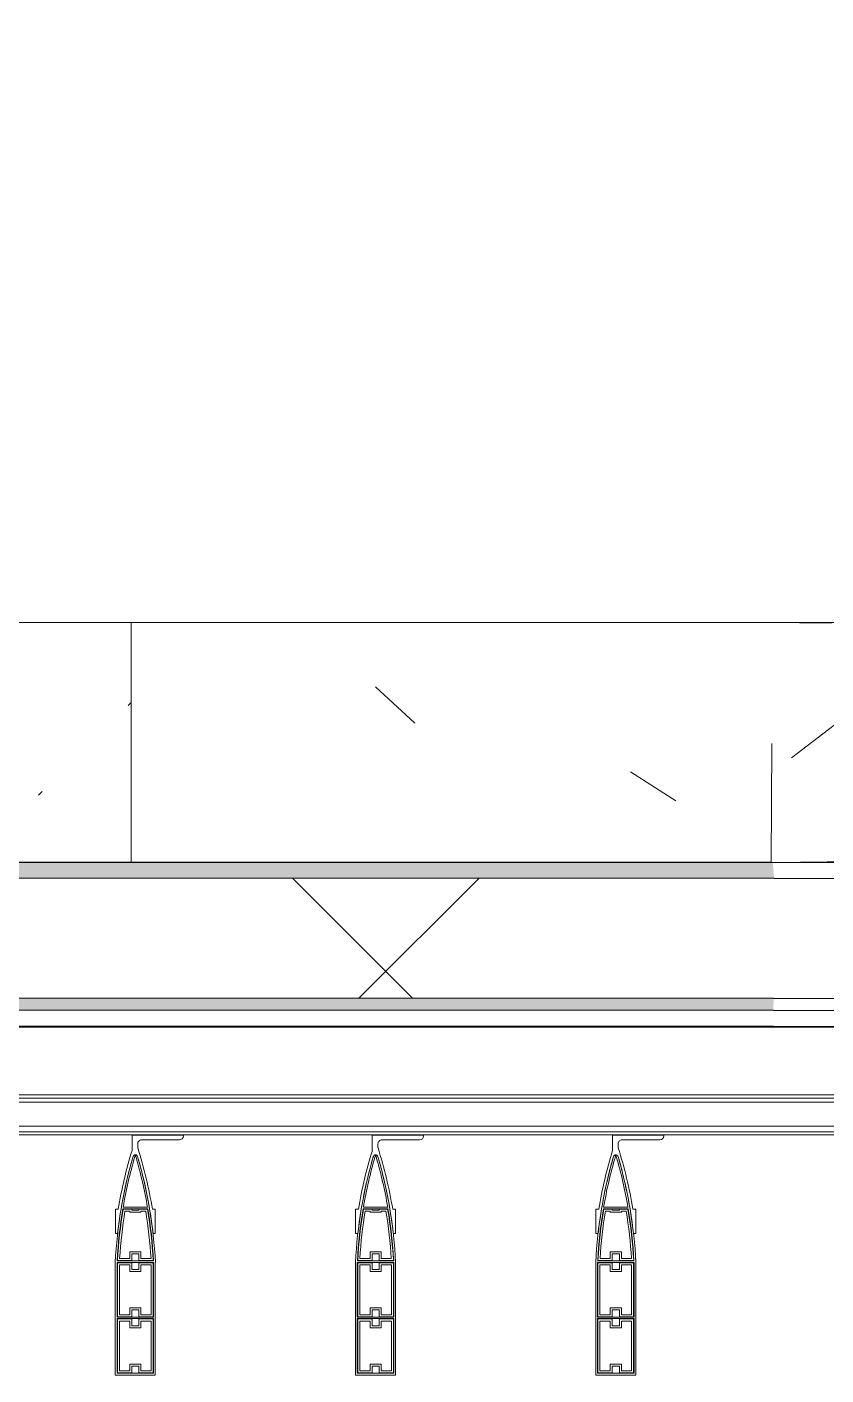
# Model space of a CAD drawing. Header units: millimetres. Extents: x 48966 to 155647, y -43515 to 26217.
# Drawn here: x 123296 to 124294, y -32323 to -30639 of the extents above; entities that cross this region are included whole.
import ezdxf

# ---------------------------------------------------------------- set-up
doc = ezdxf.new("R2010")
doc.units = ezdxf.units.MM
doc.linetypes.add('Осевые', pattern=[6350, 1270, -952.5, 3175, -952.5])
for name, color, linetype, lineweight in [('Обобщенные модели', 7, 'Continuous', 9), ('Обобщенные модели-1', 7, 'Continuous', 18), ('Общие ребра', 7, 'Continuous', 9), ('Оси-2', 7, 'Осевые', 9), ('Перекрытия', 7, 'Continuous', 9), ('Стены', 7, 'Continuous', 9), ('Стены-1', 7, 'Continuous', 18), ('Штриховка разреза-1', 7, 'Continuous', 9)]:
    doc.layers.add(name, color=color, linetype=linetype, lineweight=lineweight)
pattern_1 = [(0, (0, 0), (812.8, 203.2), [67.056, -542.544, 67.056, -542.544, -3251.2]), (0, (0, 0), (812.8, 203.2), [-1219.2, 67.056, -1152.144, 67.056, -542.544, -1422.4]), (0, (0, 0), (812.8, 203.2), [-3048, 67.056, -339.344, 67.056, -948.944]), (120, (304.8, 101.6), (-582.37636, 602.30545), [67.056, -542.544, 67.056, -542.544, -3251.2]), (120, (304.8, 101.6), (-582.37636, 602.30545), [-1219.2, 67.056, -1152.144, 67.056, -542.544, -1422.4]), (120, (304.8, 101.6), (-582.37636, 602.30545), [-3048, 67.056, -339.344, 67.056, -948.944]), (240, (406.4, 508), (-230.42364, -805.50545), [67.056, -542.544, 67.056, -542.544, -3251.2]), (240, (406.4, 508), (-230.42364, -805.50545), [-1219.2, 67.056, -1152.144, 67.056, -542.544, -1422.4]), (240, (406.4, 508), (-230.42364, -805.50545), [-3048, 67.056, -339.344, 67.056, -948.944])]
pattern_2 = [(45, (0, 0), (-707.107, 707.107), []), (135, (0, 0), (-707.107, -707.107), [])]
pattern_3 = [(50, (0, 0), (1457.472, -127.512), [152.4, -1676.4]), (355, (0, 0), (-281.942, 1528.454), [121.92, -1341.12]), (100.451, (121.5, -10.6), (1175.541, 1400.933), [129.52, -1424.721]), (46.184, (0, 406.4), (2168.632, -336.342), [228.6, -2514.6]), (96.636, (180.7, 378.4), (1899.22, 1979.42), [194.28, -2137.08]), (351.184, (0, 406.4), (1899.24, 1979.402), [182.88, -2011.68]), (21, (203.2, 304.8), (1212.915, -818.121), [152.4, -1676.4]), (326, (203.2, 304.8), (494.417, 1473.504), [121.92, -1341.12]), (71.451, (304.3, 236.6), (1707.337, 655.37), [129.52, -1424.721]), (37.5, (0, 0), (24.7094, 676.4402), [67.056, -1257.808, 67.056, -1294.384, -1346.2]), (37.5, (0, 0), (24.7094, 676.4402), [-2686.304, 67.056, -1279.144]), (7.5, (0, 0), (534.5577, 801.4443), [67.056, -709.168, 67.056, -1227.328, -513.08]), (7.5, (0, 0), (534.5577, 801.4443), [-2070.608, 67.056, -446.024]), (327.5, (-453.14, 0), (1084.7275, -45.8312), [67.056, -440.944, 67.056, -1517.904, -2103.12]), (327.5, (-453.14, 0), (1084.7275, -45.8312), [-2092.96, 67.056, -2036.064]), (317.5, (-656.3, 0), (1185.0347, 203.4135), [67.056, -593.344, 67.056, -985.52, -1493.52]), (317.5, (-656.3, 0), (1185.0347, 203.4135), [-1712.976, 67.056, -1426.464])]

# ---------------------------------------------------------------- blocks, each defined once
blk = doc.blocks.new('Обобщенные модели 2 - Обобщенные модели 2-1035725-План 5-го этажа на отм_ _12_600')
at = {"layer": 'Обобщенные модели'}
h = blk.add_hatch(dxfattribs=at)
h.set_pattern_fill('FP_1', color=256, style=0, pattern_type=2)
h.set_pattern_definition([(45, (0, 0), (168.3798, 617.3926), [793.75, -158.75, 6.706, -152.044])])
h.paths.add_polyline_path([(123426.6, -31682.9), (123426.6, -31382.9), (122426.6, -31382.9), (122426.6, -31682.9), (123219.9, -31682.9)], flags=0)
at = {"layer": 'Обобщенные модели-1'}
for p, q in [((123426.6, -31382.9), (122426.6, -31382.9)), ((123426.6, -31682.9), (123426.6, -31382.9)), ((122426.6, -31682.9), (123426.6, -31682.9))]:
    blk.add_line(p, q, dxfattribs=at)
blk = doc.blocks.new('Обвязочная балка 1 - Обвязочная балка 1-1451838-План 5-го этажа на отм_ _12_600')
at = {"layer": 'Обобщенные модели'}
for p, q in [((124281.6, -31982.6), (79137.6, -31982.6)), ((79137.7, -32012.5), (124281.6, -32012.5))]:
    blk.add_line(p, q, dxfattribs=at)
for radius in [5129.1, 5099.2]:
    blk.add_arc((124281.6, -26883.4), radius, 270, 0.0062, dxfattribs=at)
at = {"layer": 'Обобщенные модели-1'}
for p, q in [((124281.6, -31973.4), (79137.6, -31973.4)), ((79137.6, -31977.4), (124281.6, -31977.4)), ((124281.6, -32019.4), (79137.7, -32019.4)), ((79137.7, -32023.4), (124281.6, -32023.4))]:
    blk.add_line(p, q, dxfattribs=at)
for radius in [5140, 5090, 5136, 5094]:
    blk.add_arc((124281.6, -26883.4), radius, 270, 0.0062, dxfattribs=at)
blk = doc.blocks.new('Профиль ламели461 - Профиль ламели-1592209-План 5-го этажа на отм_ _12_600')
at = {"layer": 'Обобщенные модели-1'}
for p, q in [((89806.9, 24507.1), (89806.9, 24366.2)), ((89856.9, 24507.1), (89806.9, 24507.1)), ((89809.1, 24436.5), (89809.1, 24504.9)), ((89809.1, 24504.9), (89854.7, 24504.9)), ((89827.4, 24504.4), (89809.6, 24504.4)), ((89809.6, 24504.4), (89809.6, 24437)), ((89812.1, 24439.5), (89812.1, 24501.9)), ((89812.1, 24501.9), (89824.9, 24501.9)), ((89824.9, 24501.9), (89824.9, 24493.5)), ((89827.4, 24496), (89827.4, 24504.4)), ((89854.2, 24504.4), (89836.3, 24504.4)), ((89836.3, 24504.4), (89836.3, 24496)), ((89838.8, 24493.5), (89838.8, 24501.9)), ((89838.8, 24501.9), (89851.7, 24501.9)), ((89851.7, 24501.9), (89851.7, 24439.5)), ((89854.2, 24437), (89854.2, 24504.4)), ((89854.7, 24504.9), (89854.7, 24436.5)), ((89856.9, 24366.2), (89856.9, 24507.1)), ((89824.9, 24493.5), (89838.8, 24493.5)), ((89836.3, 24496), (89827.4, 24496)), ((89838.8, 24447.9), (89824.9, 24447.9)), ((89824.9, 24447.9), (89824.9, 24439.5)), ((89838.8, 24439.5), (89838.8, 24447.9)), ((89854.7, 24436.5), (89809.1, 24436.5)), ((89809.1, 24434.6), (89854.7, 24434.6)), ((89809.1, 24366.2), (89809.1, 24434.6)), ((89809.6, 24437), (89827.4, 24437)), ((89827.4, 24434.1), (89809.6, 24434.1)), ((89809.6, 24434.1), (89809.6, 24366.7)), ((89824.9, 24439.5), (89812.1, 24439.5)), ((89812.1, 24369.2), (89812.1, 24431.6)), ((89812.1, 24431.6), (89824.9, 24431.6)), ((89824.9, 24431.6), (89824.9, 24423.2)), ((89827.4, 24437), (89827.4, 24445.4)), ((89827.4, 24445.4), (89836.3, 24445.4)), ((89827.4, 24425.7), (89827.4, 24434.1)), ((89836.3, 24445.4), (89836.3, 24437)), ((89836.3, 24437), (89854.2, 24437)), ((89854.2, 24434.1), (89836.3, 24434.1)), ((89836.3, 24434.1), (89836.3, 24425.7)), ((89851.7, 24439.5), (89838.8, 24439.5)), ((89838.8, 24423.2), (89838.8, 24431.6)), ((89838.8, 24431.6), (89851.7, 24431.6)), ((89851.7, 24431.6), (89851.7, 24369.2)), ((89854.2, 24366.7), (89854.2, 24434.1)), ((89854.7, 24434.6), (89854.7, 24366.2)), ((89824.9, 24423.2), (89838.8, 24423.2)), ((89836.3, 24425.7), (89827.4, 24425.7)), ((89854.7, 24366.2), (89809.1, 24366.2)), ((89809.1, 24364.3), (89854.6, 24364.3)), ((89809.6, 24366.7), (89827.4, 24366.7)), ((89827.4, 24363.8), (89809.6, 24363.8)), ((89824.9, 24369.2), (89812.1, 24369.2)), ((89838.8, 24377.6), (89824.9, 24377.6)), ((89824.9, 24377.6), (89824.9, 24369.2)), ((89827.4, 24366.7), (89827.4, 24375.1)), ((89827.4, 24375.1), (89836.3, 24375.1)), ((89827.4, 24355.4), (89827.4, 24363.8)), ((89836.3, 24375.1), (89836.3, 24366.7)), ((89836.3, 24366.7), (89854.2, 24366.7)), ((89854.2, 24363.8), (89836.3, 24363.8)), ((89836.3, 24363.8), (89836.3, 24355.4)), ((89838.8, 24369.2), (89838.8, 24377.6)), ((89851.7, 24369.2), (89838.8, 24369.2)), ((89812.2, 24361.3), (89824.9, 24361.3)), ((89824.9, 24361.3), (89824.9, 24352.9)), ((89824.9, 24352.9), (89838.8, 24352.9)), ((89836.3, 24355.4), (89827.4, 24355.4)), ((89838.8, 24352.9), (89838.8, 24361.3)), ((89838.8, 24361.3), (89851.5, 24361.3)), ((89809.8, 24330.1), (89806.9, 24330.1)), ((89806.9, 24330.1), (89806.9, 24299.7)), ((89856.8, 24330.1), (89853.9, 24330.1)), ((89856.8, 24299.7), (89856.8, 24330.1)), ((89806.9, 24299.7), (89810.5, 24299.7)), ((89847.4, 24299.2), (89816.3, 24299.2)), ((89816.6, 24297.3), (89847.1, 24297.3)), ((89816.8, 24299.7), (89827.4, 24299.7)), ((89824.9, 24302.2), (89818.9, 24302.2)), ((89838.8, 24303.5), (89824.9, 24303.5)), ((89824.9, 24303.5), (89824.9, 24302.2)), ((89827.4, 24299.7), (89827.4, 24301)), ((89827.4, 24301), (89836.3, 24301)), ((89836.3, 24301), (89836.3, 24299.7)), ((89836.3, 24299.7), (89846.9, 24299.7)), ((89838.8, 24302.2), (89838.8, 24303.5)), ((89844.8, 24302.2), (89838.8, 24302.2)), ((89853.2, 24299.7), (89856.8, 24299.7)), ((89823.9, 24213.1), (89776.9, 24213.1)), ((89828.9, 24223), (89828.9, 24218.1)), ((89835.9, 24207.1), (89835.9, 24226.3)), ((89771.9, 24208.1), (89771.9, 24207.1)), ((89771.9, 24207.1), (89835.9, 24207.1))]:
    blk.add_line(p, q, dxfattribs=at)
for centre, radius, start, end in [((90380.6, 24394.6), 574.5, 182.8338, 196.2258), ((90380.7, 24394.3), 572.3, 183.0109, 189.5715), ((90380.4, 24395.9), 571.8, 183.2193, 189.6867), ((89283.1, 24394.6), 574.5, 343.7742, 357.1662), ((89283.3, 24395.9), 571.8, 350.3133, 356.7807), ((89283, 24394.3), 572.3, 350.4285, 356.9891), ((90380.5, 24395.6), 569.3, 183.4571, 189.4457), ((89283.2, 24395.6), 569.3, 350.5543, 356.5429), ((90380.6, 24394.6), 574.5, 186.4465, 196.2576), ((89283.1, 24394.6), 574.5, 343.7424, 353.5535), ((90377.1, 24394.6), 574.5, 189.5084, 197.3712), ((90349, 24386.8), 539.8, 189.5428, 196.4344), ((89314.7, 24386.8), 539.8, 343.5656, 350.4572), ((89286.6, 24394.6), 574.5, 342.9661, 350.4916), ((89831.9, 24235.1), 3, 200, 340), ((89831.9, 24234.5), 2.84, 196.2576, 343.7424), ((89831.9, 24234.2), 0.645, 196.4344, 343.5656), ((89776.9, 24208.1), 5, 90, 180), ((89823.9, 24218.1), 5, 270, 0)]:
    blk.add_arc(centre, radius, start, end, dxfattribs=at)
blk = doc.blocks.new('Профиль ламели462 - Профиль ламели-1592473-План 5-го этажа на отм_ _12_600')
at = {"layer": 'Обобщенные модели-1'}
for p, q in [((89806.9, 24507.1), (89806.9, 24366.2)), ((89856.9, 24507.1), (89806.9, 24507.1)), ((89809.1, 24436.5), (89809.1, 24504.9)), ((89809.1, 24504.9), (89854.7, 24504.9)), ((89827.4, 24504.4), (89809.6, 24504.4)), ((89809.6, 24504.4), (89809.6, 24437)), ((89812.1, 24439.5), (89812.1, 24501.9)), ((89812.1, 24501.9), (89824.9, 24501.9)), ((89824.9, 24501.9), (89824.9, 24493.5)), ((89827.4, 24496), (89827.4, 24504.4)), ((89854.2, 24504.4), (89836.3, 24504.4)), ((89836.3, 24504.4), (89836.3, 24496)), ((89838.8, 24493.5), (89838.8, 24501.9)), ((89838.8, 24501.9), (89851.7, 24501.9)), ((89851.7, 24501.9), (89851.7, 24439.5)), ((89854.2, 24437), (89854.2, 24504.4)), ((89854.7, 24504.9), (89854.7, 24436.5)), ((89856.9, 24366.2), (89856.9, 24507.1)), ((89824.9, 24493.5), (89838.8, 24493.5)), ((89836.3, 24496), (89827.4, 24496)), ((89838.8, 24447.9), (89824.9, 24447.9)), ((89824.9, 24447.9), (89824.9, 24439.5)), ((89838.8, 24439.5), (89838.8, 24447.9)), ((89854.7, 24436.5), (89809.1, 24436.5)), ((89809.1, 24434.6), (89854.7, 24434.6)), ((89809.1, 24366.2), (89809.1, 24434.6)), ((89809.6, 24437), (89827.4, 24437)), ((89827.4, 24434.1), (89809.6, 24434.1)), ((89809.6, 24434.1), (89809.6, 24366.7)), ((89824.9, 24439.5), (89812.1, 24439.5)), ((89812.1, 24369.2), (89812.1, 24431.6)), ((89812.1, 24431.6), (89824.9, 24431.6)), ((89824.9, 24431.6), (89824.9, 24423.2)), ((89827.4, 24437), (89827.4, 24445.4)), ((89827.4, 24445.4), (89836.3, 24445.4)), ((89827.4, 24425.7), (89827.4, 24434.1)), ((89836.3, 24445.4), (89836.3, 24437)), ((89836.3, 24437), (89854.2, 24437)), ((89854.2, 24434.1), (89836.3, 24434.1)), ((89836.3, 24434.1), (89836.3, 24425.7)), ((89851.7, 24439.5), (89838.8, 24439.5)), ((89838.8, 24423.2), (89838.8, 24431.6)), ((89838.8, 24431.6), (89851.7, 24431.6)), ((89851.7, 24431.6), (89851.7, 24369.2)), ((89854.2, 24366.7), (89854.2, 24434.1)), ((89854.7, 24434.6), (89854.7, 24366.2)), ((89824.9, 24423.2), (89838.8, 24423.2)), ((89836.3, 24425.7), (89827.4, 24425.7)), ((89854.7, 24366.2), (89809.1, 24366.2)), ((89809.1, 24364.3), (89854.6, 24364.3)), ((89809.6, 24366.7), (89827.4, 24366.7)), ((89827.4, 24363.8), (89809.6, 24363.8)), ((89824.9, 24369.2), (89812.1, 24369.2)), ((89838.8, 24377.6), (89824.9, 24377.6)), ((89824.9, 24377.6), (89824.9, 24369.2)), ((89827.4, 24366.7), (89827.4, 24375.1)), ((89827.4, 24375.1), (89836.3, 24375.1)), ((89827.4, 24355.4), (89827.4, 24363.8)), ((89836.3, 24375.1), (89836.3, 24366.7)), ((89836.3, 24366.7), (89854.2, 24366.7)), ((89854.2, 24363.8), (89836.3, 24363.8)), ((89836.3, 24363.8), (89836.3, 24355.4)), ((89838.8, 24369.2), (89838.8, 24377.6)), ((89851.7, 24369.2), (89838.8, 24369.2)), ((89812.2, 24361.3), (89824.9, 24361.3)), ((89824.9, 24361.3), (89824.9, 24352.9)), ((89824.9, 24352.9), (89838.8, 24352.9)), ((89836.3, 24355.4), (89827.4, 24355.4)), ((89838.8, 24352.9), (89838.8, 24361.3)), ((89838.8, 24361.3), (89851.5, 24361.3)), ((89809.8, 24330.1), (89806.9, 24330.1)), ((89806.9, 24330.1), (89806.9, 24299.7)), ((89856.8, 24330.1), (89853.9, 24330.1)), ((89856.8, 24299.7), (89856.8, 24330.1)), ((89806.9, 24299.7), (89810.5, 24299.7)), ((89847.4, 24299.2), (89816.3, 24299.2)), ((89816.6, 24297.3), (89847.1, 24297.3)), ((89816.8, 24299.7), (89827.4, 24299.7)), ((89824.9, 24302.2), (89818.9, 24302.2)), ((89838.8, 24303.5), (89824.9, 24303.5)), ((89824.9, 24303.5), (89824.9, 24302.2)), ((89827.4, 24299.7), (89827.4, 24301)), ((89827.4, 24301), (89836.3, 24301)), ((89836.3, 24301), (89836.3, 24299.7)), ((89836.3, 24299.7), (89846.9, 24299.7)), ((89838.8, 24302.2), (89838.8, 24303.5)), ((89844.8, 24302.2), (89838.8, 24302.2)), ((89853.2, 24299.7), (89856.8, 24299.7)), ((89823.9, 24213.1), (89776.9, 24213.1)), ((89828.9, 24223), (89828.9, 24218.1)), ((89835.9, 24207.1), (89835.9, 24226.3)), ((89771.9, 24208.1), (89771.9, 24207.1)), ((89771.9, 24207.1), (89835.9, 24207.1))]:
    blk.add_line(p, q, dxfattribs=at)
for centre, radius, start, end in [((90380.6, 24394.6), 574.5, 182.8338, 196.2258), ((90380.7, 24394.3), 572.3, 183.0109, 189.5715), ((90380.4, 24395.9), 571.8, 183.2193, 189.6867), ((89283.1, 24394.6), 574.5, 343.7742, 357.1662), ((89283.3, 24395.9), 571.8, 350.3133, 356.7807), ((89283, 24394.3), 572.3, 350.4285, 356.9891), ((90380.5, 24395.6), 569.3, 183.4571, 189.4457), ((89283.2, 24395.6), 569.3, 350.5543, 356.5429), ((90380.6, 24394.6), 574.5, 186.4465, 196.2576), ((89283.1, 24394.6), 574.5, 343.7424, 353.5535), ((90377.1, 24394.6), 574.5, 189.5084, 197.3712), ((90349, 24386.8), 539.8, 189.5428, 196.4344), ((89314.7, 24386.8), 539.8, 343.5656, 350.4572), ((89286.6, 24394.6), 574.5, 342.9661, 350.4916), ((89831.9, 24235.1), 3, 200, 340), ((89831.9, 24234.5), 2.84, 196.2576, 343.7424), ((89831.9, 24234.2), 0.645, 196.4344, 343.5656), ((89776.9, 24208.1), 5, 90, 180), ((89823.9, 24218.1), 5, 270, 0)]:
    blk.add_arc(centre, radius, start, end, dxfattribs=at)
blk = doc.blocks.new('Профиль ламели463 - Профиль ламели-1592737-План 5-го этажа на отм_ _12_600')
at = {"layer": 'Обобщенные модели-1'}
for p, q in [((89806.9, 24507.1), (89806.9, 24366.2)), ((89856.9, 24507.1), (89806.9, 24507.1)), ((89809.1, 24436.5), (89809.1, 24504.9)), ((89809.1, 24504.9), (89854.7, 24504.9)), ((89827.4, 24504.4), (89809.6, 24504.4)), ((89809.6, 24504.4), (89809.6, 24437)), ((89812.1, 24439.5), (89812.1, 24501.9)), ((89812.1, 24501.9), (89824.9, 24501.9)), ((89824.9, 24501.9), (89824.9, 24493.5)), ((89827.4, 24496), (89827.4, 24504.4)), ((89854.2, 24504.4), (89836.3, 24504.4)), ((89836.3, 24504.4), (89836.3, 24496)), ((89838.8, 24493.5), (89838.8, 24501.9)), ((89838.8, 24501.9), (89851.7, 24501.9)), ((89851.7, 24501.9), (89851.7, 24439.5)), ((89854.2, 24437), (89854.2, 24504.4)), ((89854.7, 24504.9), (89854.7, 24436.5)), ((89856.9, 24366.2), (89856.9, 24507.1)), ((89824.9, 24493.5), (89838.8, 24493.5)), ((89836.3, 24496), (89827.4, 24496)), ((89838.8, 24447.9), (89824.9, 24447.9)), ((89824.9, 24447.9), (89824.9, 24439.5)), ((89838.8, 24439.5), (89838.8, 24447.9)), ((89854.7, 24436.5), (89809.1, 24436.5)), ((89809.1, 24434.6), (89854.7, 24434.6)), ((89809.1, 24366.2), (89809.1, 24434.6)), ((89809.6, 24437), (89827.4, 24437)), ((89827.4, 24434.1), (89809.6, 24434.1)), ((89809.6, 24434.1), (89809.6, 24366.7)), ((89824.9, 24439.5), (89812.1, 24439.5)), ((89812.1, 24369.2), (89812.1, 24431.6)), ((89812.1, 24431.6), (89824.9, 24431.6)), ((89824.9, 24431.6), (89824.9, 24423.2)), ((89827.4, 24437), (89827.4, 24445.4)), ((89827.4, 24445.4), (89836.3, 24445.4)), ((89827.4, 24425.7), (89827.4, 24434.1)), ((89836.3, 24445.4), (89836.3, 24437)), ((89836.3, 24437), (89854.2, 24437)), ((89854.2, 24434.1), (89836.3, 24434.1)), ((89836.3, 24434.1), (89836.3, 24425.7)), ((89851.7, 24439.5), (89838.8, 24439.5)), ((89838.8, 24423.2), (89838.8, 24431.6)), ((89838.8, 24431.6), (89851.7, 24431.6)), ((89851.7, 24431.6), (89851.7, 24369.2)), ((89854.2, 24366.7), (89854.2, 24434.1)), ((89854.7, 24434.6), (89854.7, 24366.2)), ((89824.9, 24423.2), (89838.8, 24423.2)), ((89836.3, 24425.7), (89827.4, 24425.7)), ((89854.7, 24366.2), (89809.1, 24366.2)), ((89809.1, 24364.3), (89854.6, 24364.3)), ((89809.6, 24366.7), (89827.4, 24366.7)), ((89827.4, 24363.8), (89809.6, 24363.8)), ((89824.9, 24369.2), (89812.1, 24369.2)), ((89838.8, 24377.6), (89824.9, 24377.6)), ((89824.9, 24377.6), (89824.9, 24369.2)), ((89827.4, 24366.7), (89827.4, 24375.1)), ((89827.4, 24375.1), (89836.3, 24375.1)), ((89827.4, 24355.4), (89827.4, 24363.8)), ((89836.3, 24375.1), (89836.3, 24366.7)), ((89836.3, 24366.7), (89854.2, 24366.7)), ((89854.2, 24363.8), (89836.3, 24363.8)), ((89836.3, 24363.8), (89836.3, 24355.4)), ((89838.8, 24369.2), (89838.8, 24377.6)), ((89851.7, 24369.2), (89838.8, 24369.2)), ((89812.2, 24361.3), (89824.9, 24361.3)), ((89824.9, 24361.3), (89824.9, 24352.9)), ((89824.9, 24352.9), (89838.8, 24352.9)), ((89836.3, 24355.4), (89827.4, 24355.4)), ((89838.8, 24352.9), (89838.8, 24361.3)), ((89838.8, 24361.3), (89851.5, 24361.3)), ((89809.8, 24330.1), (89806.9, 24330.1)), ((89806.9, 24330.1), (89806.9, 24299.7)), ((89856.8, 24330.1), (89853.9, 24330.1)), ((89856.8, 24299.7), (89856.8, 24330.1)), ((89806.9, 24299.7), (89810.5, 24299.7)), ((89847.4, 24299.2), (89816.3, 24299.2)), ((89816.6, 24297.3), (89847.1, 24297.3)), ((89816.8, 24299.7), (89827.4, 24299.7)), ((89824.9, 24302.2), (89818.9, 24302.2)), ((89838.8, 24303.5), (89824.9, 24303.5)), ((89824.9, 24303.5), (89824.9, 24302.2)), ((89827.4, 24299.7), (89827.4, 24301)), ((89827.4, 24301), (89836.3, 24301)), ((89836.3, 24301), (89836.3, 24299.7)), ((89836.3, 24299.7), (89846.9, 24299.7)), ((89838.8, 24302.2), (89838.8, 24303.5)), ((89844.8, 24302.2), (89838.8, 24302.2)), ((89853.2, 24299.7), (89856.8, 24299.7)), ((89823.9, 24213.1), (89776.9, 24213.1)), ((89828.9, 24223), (89828.9, 24218.1)), ((89835.9, 24207.1), (89835.9, 24226.3)), ((89771.9, 24208.1), (89771.9, 24207.1)), ((89771.9, 24207.1), (89835.9, 24207.1))]:
    blk.add_line(p, q, dxfattribs=at)
for centre, radius, start, end in [((90380.6, 24394.6), 574.5, 182.8338, 196.2258), ((90380.7, 24394.3), 572.3, 183.0109, 189.5715), ((90380.4, 24395.9), 571.8, 183.2193, 189.6867), ((89283.1, 24394.6), 574.5, 343.7742, 357.1662), ((89283.3, 24395.9), 571.8, 350.3133, 356.7807), ((89283, 24394.3), 572.3, 350.4285, 356.9891), ((90380.5, 24395.6), 569.3, 183.4571, 189.4457), ((89283.2, 24395.6), 569.3, 350.5543, 356.5429), ((90380.6, 24394.6), 574.5, 186.4465, 196.2576), ((89283.1, 24394.6), 574.5, 343.7424, 353.5535), ((90377.1, 24394.6), 574.5, 189.5084, 197.3712), ((90349, 24386.8), 539.8, 189.5428, 196.4344), ((89314.7, 24386.8), 539.8, 343.5656, 350.4572), ((89286.6, 24394.6), 574.5, 342.9661, 350.4916), ((89831.9, 24235.1), 3, 200, 340), ((89831.9, 24234.5), 2.84, 196.2576, 343.7424), ((89831.9, 24234.2), 0.645, 196.4344, 343.5656), ((89776.9, 24208.1), 5, 90, 180), ((89823.9, 24218.1), 5, 270, 0)]:
    blk.add_arc(centre, radius, start, end, dxfattribs=at)

msp = doc.modelspace()

# ---------------------------------------------------------------- hatches: boundary and pattern name
at = {"layer": 'Штриховка разреза-1'}
h = msp.add_hatch(dxfattribs=at)
h.set_pattern_fill('FP_7', color=256, style=0, pattern_type=2)
h.set_pattern_definition(pattern_3)
h.paths.add_polyline_path([(124229.5, -31682.9), (124469.3, -31679.3), (124691.4, -31665.7), (124921.2, -31640.4), (125149.5, -31604), (125375.8, -31556.8), (125599.5, -31498.7), (125820.2, -31429.8), (126037.3, -31350.5), (126256.8, -31257.7), (126458.9, -31160.9), (126662.3, -31051.1), (126860.2, -30931.6), (127052.2, -30802.8), (127237.7, -30664.8), (127023, -30451.6), (126843.2, -30582.8), (126657.1, -30705), (126465.2, -30817.8), (126267.9, -30921), (126065.8, -31014.3), (125859.3, -31097.5), (125649, -31170.3), (125435.3, -31232.7), (125218.8, -31284.5), (125000, -31325.4), (124779.4, -31355.5), (124557.7, -31374.7), (124281.3, -31383.2), (124227.5, -31382.9), (124227.6, -31682.9)], flags=0)
h.paths.add_polyline_path([(128083.3, -29813.4), (128226.4, -29617), (128338.4, -29448.6), (128453, -29257.7), (128558.6, -29061.7), (128274, -28959.2), (128182.9, -29125.7), (128084.9, -29288.2), (127980, -29446.5), (127868.7, -29600.2)], flags=0)
h.paths.add_polyline_path([(128965.4, -27932.8), (129010.6, -27702.8), (129039.7, -27516.1), (129063, -27305.7), (129077, -27094.5), (129081.6, -26882.9), (128781.6, -26882.9), (128775.3, -27121.4), (128756.3, -27359.2), (128724.8, -27595.7), (128680.8, -27830.2)], flags=0)
h = msp.add_hatch(dxfattribs=at)
h.set_pattern_fill('FP_8', color=256, style=0, pattern_type=2)
h.set_pattern_definition(pattern_1)
h.paths.add_polyline_path([(124228.5, -31867.6), (124470.2, -31864.4), (124711.4, -31849.4), (124951.6, -31822.7), (125190.3, -31784.4), (125426.8, -31734.6), (125660.6, -31673.4), (125926.9, -31587.7), (126135.2, -31510), (126340.5, -31422.8), (126558.1, -31317.7), (126770.4, -31202.1), (126976.9, -31076.4), (127177, -30940.8), (127370.3, -30795.7), (127359.5, -30785), (127166.9, -30929.6), (126967.4, -31064.6), (126761.7, -31189.8), (126550.1, -31304.9), (126333.2, -31409.7), (126111.5, -31503.8), (125885.5, -31587), (125655.7, -31659.2), (125422.7, -31720.1), (125187, -31769.7), (124949.2, -31807.9), (124677.5, -31836.4), (124469.3, -31849.4), (124228.6, -31852.6)], flags=0)
h.paths.add_polyline_path([(128215.8, -29944.2), (128360.3, -29748.8), (128495.2, -29546.6), (128634, -29311.9), (128734.5, -29123.7), (128720.3, -29118.6), (128599.3, -29343.5), (128482.5, -29538.6), (128348.6, -29739.5), (128205.1, -29933.6)], flags=0)
h.paths.add_polyline_path([(129141, -27994.7), (129186.1, -27775), (129221.2, -27553.6), (129246.4, -27330.8), (129261.5, -27107.1), (129266.5, -26882.9), (129251.5, -26882.9), (129243.2, -27155.9), (129231.5, -27328.7), (129206.5, -27550.5), (129171.6, -27770.9), (129126.8, -27989.6)], flags=0)
h = msp.add_hatch(dxfattribs=at)
h.set_pattern_fill('FP_9', color=256, style=0, pattern_type=2)
h.set_pattern_definition(pattern_2)
h.paths.add_polyline_path([(124228.6, -31852.6), (124469.4, -31849.4), (124709.8, -31834.4), (124969.5, -31804.6), (125187, -31769.7), (125422.7, -31720.1), (125655.7, -31659.2), (125926.9, -31571.7), (126135.2, -31493.7), (126333.2, -31409.7), (126551.6, -31304.1), (126761.7, -31189.8), (126968.1, -31064.2), (127166.9, -30929.6), (127359.5, -30785), (127252.3, -30678.6), (127065.9, -30817.3), (126873.1, -30946.9), (126674.3, -31067.1), (126469.8, -31177.5), (126260.4, -31278), (126046.3, -31368.2), (125828.1, -31448.1), (125606.3, -31517.3), (125381.4, -31575.8), (125154, -31623.3), (124885.8, -31664.1), (124693.6, -31685.3), (124461.7, -31699.6), (124229.4, -31702.6), (124228.8, -31804.6)], flags=0)
h.paths.add_polyline_path([(128205.1, -29933.6), (128348.6, -29739.5), (128482.5, -29538.6), (128606.5, -29331.5), (128720.3, -29118.6), (128578.1, -29067.4), (128471.5, -29265.5), (128355.7, -29458.5), (128217.5, -29664.3), (128097.9, -29827.1), (128193.8, -29922.3)], flags=0)
h.paths.add_polyline_path([(129126.8, -27989.6), (129171.6, -27770.9), (129206.5, -27550.5), (129231.5, -27328.7), (129246.5, -27106), (129251.5, -26882.9), (129101.5, -26882.9), (129096.8, -27095.6), (129082.8, -27308), (129059.3, -27519.5), (129026.6, -27729.8), (128984.6, -27938.4), (129092.6, -27977.3)], flags=0)
h = msp.add_hatch(dxfattribs=at)
h.set_pattern_fill('FP_8', color=256, style=0, pattern_type=2)
h.set_pattern_definition(pattern_1)
h.paths.add_polyline_path([(124229.4, -31702.6), (124469.3, -31699.1), (124693.6, -31685.3), (124924.5, -31659.8), (125154, -31623.3), (125381.4, -31575.8), (125606.3, -31517.3), (125828.1, -31448.1), (126046.3, -31368.2), (126302.6, -31257.7), (126469.8, -31177.5), (126674.3, -31067.1), (126873.1, -30946.9), (127065.9, -30817.3), (127252.3, -30678.6), (127238, -30664.3), (127052.5, -30802.3), (126860.5, -30931.2), (126662.6, -31050.7), (126459.1, -31160.5), (126250.6, -31260.4), (126037.6, -31350.2), (125820.4, -31429.6), (125599.7, -31498.4), (125375.9, -31556.5), (125149.6, -31603.8), (124885.8, -31644), (124691.4, -31665.4), (124460.7, -31679.6), (124229.5, -31682.9)], flags=0)
h.paths.add_polyline_path([(128097.9, -29827.1), (128250.2, -29617), (128355.7, -29458.5), (128471.5, -29265.5), (128578.1, -29067.4), (128559.1, -29060.6), (128453.4, -29256.7), (128338.8, -29447.8), (128215.4, -29633.3), (128083.6, -29812.9)], flags=0)
h.paths.add_polyline_path([(128984.6, -27938.4), (129030.8, -27702.8), (129059.3, -27519.5), (129082.8, -27308), (129096.8, -27095.6), (129101.5, -26882.9), (129081.5, -26882.9), (129076.9, -27094.2), (129062.9, -27305.2), (129039.7, -27515.4), (129007.2, -27724.3), (128965.6, -27931.5)], flags=0)
h = msp.add_hatch(dxfattribs=at)
h.set_pattern_fill('FP_7', color=256, style=0, pattern_type=2)
h.set_pattern_definition(pattern_3)
h.paths.add_polyline_path([(124225.7, -31682.9), (124227.5, -31382.9), (123426.6, -31382.9), (123426.6, -31682.9), (124052.8, -31682.9)], flags=0)
h = msp.add_hatch(dxfattribs=at)
h.set_pattern_fill('FP_8', color=256, style=0, pattern_type=2)
h.set_pattern_definition(pattern_1)
h.paths.add_polyline_path([(121631.6, -31702.6), (124229.4, -31702.6), (124227.6, -31682.9), (124052.8, -31682.6), (121631.6, -31682.6)], flags=0)
h.paths.add_polyline_path([(116140, -31702.6), (120431.6, -31702.6), (120431.6, -31682.6), (114431.6, -31682.6), (114431.6, -31702.6), (115723.5, -31702.6)], flags=0)
h.paths.add_polyline_path([(111975.3, -31702.6), (112031.6, -31702.6), (112031.6, -31682.6), (109631.6, -31682.6), (109631.6, -31702.6), (111558.9, -31702.6)], flags=0)
h.paths.add_polyline_path([(106977.8, -31702.6), (108431.6, -31702.6), (108431.6, -31682.6), (102431.6, -31682.6), (102431.6, -31702.6), (106561.3, -31702.6)], flags=0)
h.paths.add_polyline_path([(101147.2, -31702.6), (101231.6, -31702.6), (101231.6, -31682.6), (100031.6, -31682.6), (100031.6, -31702.6), (100730.8, -31702.6)], flags=0)
h.paths.add_polyline_path([(98648.5, -31702.6), (98831.6, -31702.6), (98831.6, -31682.6), (97631.6, -31682.6), (97631.6, -31702.6), (98232, -31702.6)], flags=0)
h.paths.add_polyline_path([(94900.3, -31702.6), (95231.6, -31702.6), (95231.6, -31682.6), (94031.6, -31682.6), (94031.6, -31702.6), (94483.8, -31702.6)], flags=0)
h.paths.add_polyline_path([(91985, -31702.6), (92831.6, -31702.6), (92831.6, -31682.6), (90431.6, -31682.6), (90431.6, -31702.6), (91568.5, -31702.6)], flags=0)
h.paths.add_polyline_path([(89231.6, -31702.6), (89231.6, -31682.6), (88031.6, -31682.6), (88031.6, -31702.6), (89069.7, -31702.6)], flags=0)
h.paths.add_polyline_path([(86154.5, -31702.6), (86831.6, -31702.6), (86831.6, -31682.6), (84431.6, -31682.6), (84431.6, -31702.6), (85738, -31702.6)], flags=0)
h.paths.add_polyline_path([(81989.8, -31702.6), (82031.6, -31702.6), (82031.6, -31682.6), (79631.6, -31682.6), (79631.6, -31702.6), (81573.4, -31702.6)], flags=0)
h = msp.add_hatch(dxfattribs=at)
h.set_pattern_fill('FP_9', color=256, style=0, pattern_type=2)
h.set_pattern_definition(pattern_2)
h.paths.add_polyline_path([(121631.6, -31852.6), (124228.6, -31852.6), (124229.4, -31702.6), (121631.6, -31702.6), (121631.6, -31817.6)], flags=0)
h.paths.add_polyline_path([(116140, -31852.6), (120431.6, -31852.6), (120431.6, -31702.6), (114431.6, -31702.6), (114431.6, -31852.6), (115723.5, -31852.6)], flags=0)
h.paths.add_polyline_path([(111142.4, -31852.6), (112031.6, -31852.6), (112031.6, -31702.6), (109631.6, -31702.6), (109631.6, -31852.6), (110725.9, -31852.6)], flags=0)
h.paths.add_polyline_path([(108227.2, -31852.6), (108431.6, -31852.6), (108431.6, -31702.6), (102431.6, -31702.6), (102431.6, -31852.6), (107810.7, -31852.6)], flags=0)
h.paths.add_polyline_path([(101231.6, -31852.6), (101231.6, -31702.6), (100031.6, -31702.6), (100031.6, -31852.6), (101147.2, -31852.6)], flags=0)
h.paths.add_polyline_path([(98648.5, -31852.6), (98831.6, -31852.6), (98831.6, -31702.6), (97631.6, -31702.6), (97631.6, -31852.6), (98232, -31852.6)], flags=0)
h.paths.add_polyline_path([(95231.6, -31852.6), (95231.6, -31702.6), (94031.6, -31702.6), (94031.6, -31852.6), (94900.3, -31852.6)], flags=0)
h.paths.add_polyline_path([(92831.6, -31852.6), (92831.6, -31702.6), (90431.6, -31702.6), (90431.6, -31852.6), (92817.9, -31852.6)], flags=0)
h.paths.add_polyline_path([(85738, -31852.6), (86831.6, -31852.6), (86831.6, -31702.6), (84431.6, -31702.6), (84431.6, -31852.6), (85321.6, -31852.6)], flags=0)
h.paths.add_polyline_path([(89069.7, -31852.6), (89231.6, -31852.6), (89231.6, -31702.6), (88031.6, -31702.6), (88031.6, -31852.6), (88653.3, -31852.6)], flags=0)
h.paths.add_polyline_path([(82031.6, -31852.6), (82031.6, -31702.6), (79631.6, -31702.6), (79631.6, -31852.6), (81989.8, -31852.6)], flags=0)
h = msp.add_hatch(dxfattribs=at)
h.set_pattern_fill('FP_8', color=256, style=0, pattern_type=2)
h.set_pattern_definition(pattern_1)
h.paths.add_polyline_path([(124228.5, -31867.6), (124228.6, -31852.6), (121631.6, -31852.6), (121631.6, -31867.6), (124052.8, -31867.6)], flags=0)
h.paths.add_polyline_path([(118222.3, -31867.6), (120431.6, -31867.6), (120431.6, -31852.6), (114431.6, -31852.6), (114431.6, -31867.6), (117805.9, -31867.6)], flags=0)
h.paths.add_polyline_path([(112031.6, -31867.6), (112031.6, -31852.6), (109631.6, -31852.6), (109631.6, -31867.6), (111975.3, -31867.6)], flags=0)
h.paths.add_polyline_path([(105728.4, -31867.6), (108431.6, -31867.6), (108431.6, -31852.6), (102431.6, -31852.6), (102431.6, -31867.6), (105311.9, -31867.6)], flags=0)
h.paths.add_polyline_path([(101147.2, -31867.6), (101231.6, -31867.6), (101231.6, -31852.6), (100031.6, -31852.6), (100031.6, -31867.6), (100730.8, -31867.6)], flags=0)
h.paths.add_polyline_path([(97631.6, -31867.6), (98831.6, -31867.6), (98831.6, -31852.6), (97631.6, -31852.6)], flags=0)
h.paths.add_polyline_path([(94900.3, -31867.6), (95231.6, -31867.6), (95231.6, -31852.6), (94031.6, -31852.6), (94031.6, -31867.6), (94483.8, -31867.6)], flags=0)
h.paths.add_polyline_path([(92401.5, -31867.6), (92831.6, -31867.6), (92831.6, -31852.6), (90431.6, -31852.6), (90431.6, -31867.6), (91985, -31867.6)], flags=0)
h.paths.add_polyline_path([(89069.7, -31867.6), (89231.6, -31867.6), (89231.6, -31852.6), (88031.6, -31852.6), (88031.6, -31867.6), (88653.3, -31867.6)], flags=0)
h.paths.add_polyline_path([(84488.6, -31867.6), (86831.6, -31867.6), (86831.6, -31852.6), (84431.6, -31852.6), (84431.6, -31867.6)], flags=0)
h.paths.add_polyline_path([(82031.6, -31867.6), (82031.6, -31852.6), (79631.6, -31852.6), (79631.6, -31867.6), (81989.8, -31867.6)], flags=0)

# ---------------------------------------------------------------- linework, layer by layer
at = {"layer": 'Общие ребра'}
for p, q in [((124229.5, -31682.9), (124225.7, -31682.9)), ((124225.7, -31682.9), (124229.5, -31682.9)), ((121631.6, -31702.6), (124229.4, -31702.6)), ((121631.6, -31852.6), (124228.6, -31852.6)), ((121631.6, -31867.6), (124228.5, -31867.6))]:
    msp.add_line(p, q, dxfattribs=at)
for radius, start, end in [(4820.1, 269.3805, 308.0498), (4985.1, 269.3909, 308.2876), (4970.1, 269.39, 308.2667)]:
    msp.add_arc((124281.5, -26882.9), radius, start, end, dxfattribs=at)
at = {"layer": 'Оси-2'}
msp.add_line((150171.6, -31382.9), (50565.6, -31382.9), dxfattribs=at)
at = {"layer": 'Перекрытия'}
for p, q in [((121031.6, -31382.9), (124227.5, -31382.9)), ((124225.7, -31682.9), (124229.5, -31682.9))]:
    msp.add_line(p, q, dxfattribs=at)
msp.add_arc((124281.3, -26882.9), 4500.3, 269.3152, 270.6858, dxfattribs=at)
at = {"layer": 'Стены'}
for p, q in [((124225.7, -31682.9), (124226.6, -31534.1)), ((125200.2, -31888.5), (78736.4, -31888.5))]:
    msp.add_line(p, q, dxfattribs=at)
at = {"layer": 'Стены-1'}
for p, q in [((124227.5, -31382.9), (123426.6, -31382.9)), ((123426.6, -31382.9), (123426.6, -31682.9)), ((124225.8, -31682.6), (121631.6, -31682.6)), ((123426.6, -31682.9), (124225.7, -31682.9)), ((124225.7, -31682.9), (124225.8, -31682.6)), ((124229.5, -31682.6), (124229.5, -31682.9)), ((121631.6, -31887.6), (124228.4, -31887.6))]:
    msp.add_line(p, q, dxfattribs=at)
at = {"layer": 'Стены-1', "flags": 128}
for points in [[(124229.5, -31682.9), (124460.6, -31679.8), (124691.4, -31665.7), (124921.2, -31640.4), (125149.5, -31604), (125375.8, -31556.8), (125599.5, -31498.7), (125820.2, -31429.8), (126037.3, -31350.5), (126250.4, -31260.8), (126458.9, -31160.9), (126662.3, -31051.1), (126860.2, -30931.6), (127052.2, -30802.8), (127237.7, -30664.8)], [(124335.2, -31382.9), (124281.3, -31383.2), (124227.5, -31382.9)]]:
    msp.add_lwpolyline(points, dxfattribs=at)
at = {"layer": 'Стены-1'}
for radius, start, end in [(4800.1, 269.3792, 308.0198), (5005.1, 269.3921, 308.3154)]:
    msp.add_arc((124281.5, -26882.9), radius, start, end, dxfattribs=at)

# ---------------------------------------------------------------- block references
at = {"layer": 'Обобщенные модели'}
for name in ['Обвязочная балка 1 - Обвязочная балка 1-1451838-План 5-го этажа на отм_ _12_600', 'Обобщенные модели 2 - Обобщенные модели 2-1035725-План 5-го этажа на отм_ _12_600']:
    msp.add_blockref(name, (0, 0), dxfattribs=at)
at = {"layer": 'Обобщенные модели', "rotation": 180}
for name, p in [('Профиль ламели461 - Профиль ламели-1592209-План 5-го этажа на отм_ _12_600', (213263.5, -7816.4)), ('Профиль ламели462 - Профиль ламели-1592473-План 5-го этажа на отм_ _12_600', (213563.5, -7816.4)), ('Профиль ламели463 - Профиль ламели-1592737-План 5-го этажа на отм_ _12_600', (213863.5, -7816.4))]:
    msp.add_blockref(name, p, dxfattribs=at)

doc.saveas('drawing.dxf')
